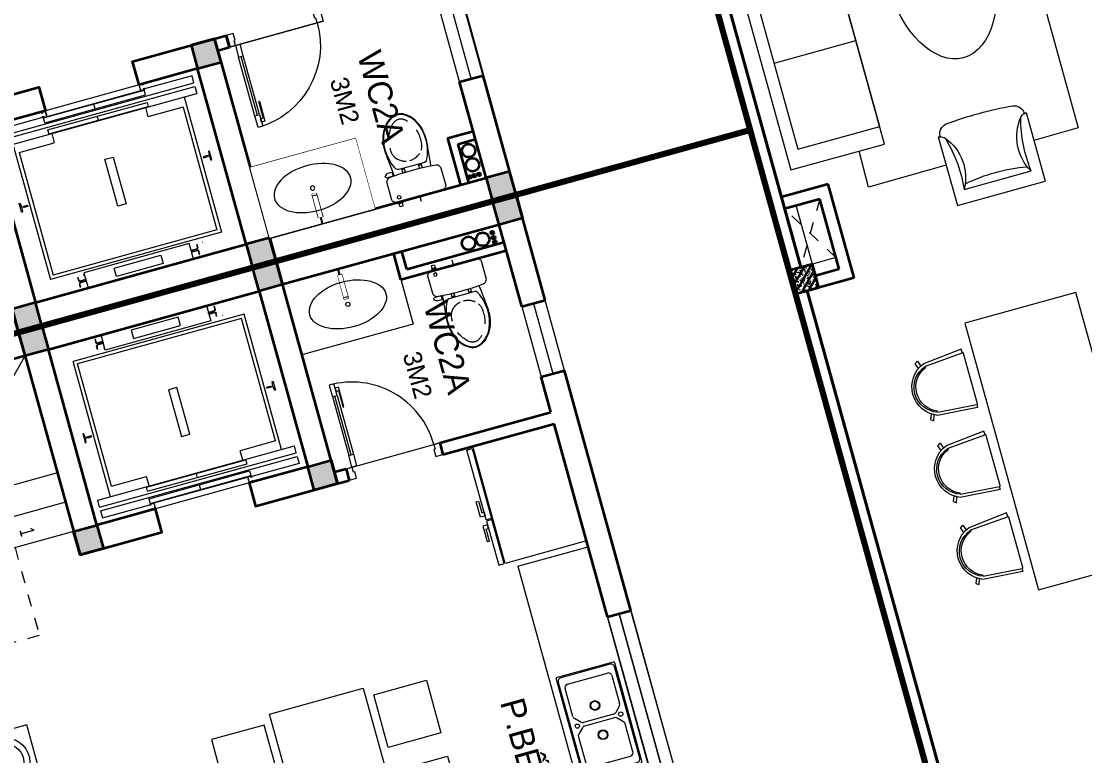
# Model space of a CAD drawing. Header units: metres. Extents: x 568336 to 569219, y 2065964 to 2066430.
# Drawn here: x 568444.03 to 568452.79, y 2066373.89 to 2066379.94 of the extents above; entities that cross this region are included whole.
import ezdxf

# ---------------------------------------------------------------- set-up
doc = ezdxf.new("R2010")
doc.units = ezdxf.units.M
for name, pattern in [('$AUDIT_BAD_LTYPE2', [0]), ('HIDDEN', [0.375, 0.25, -0.125]), ('HIDDEN2', [0.1875, 0.125, -0.0625]), ('xref-thap C (mb tang 32-2)$0$HIDDEN', [0.375, 0.25, -0.125])]:
    doc.linetypes.add(name, pattern=pattern)
doc.layers.get('0').update_dxf_attribs({"linetype": 'CONTINUOUS'})
doc.layers.get('DEFPOINTS').update_dxf_attribs({"linetype": 'CONTINUOUS'})
doc.layers.add('-AREA', color=2, linetype='CONTINUOUS', plot=False)
for name, color, linetype, lineweight in [('-CONCRETE', 1, 'CONTINUOUS', 35), ('-DIM', 9, 'CONTINUOUS', 13), ('-DOOR', 137, 'CONTINUOUS', 9), ('-FURNITURE', 46, 'CONTINUOUS', 9), ('-HATCH', 8, 'CONTINUOUS', 5), ('-HIDE', 3, 'HIDDEN', 13), ('-KH', 143, 'CONTINUOUS', 13), ('-LINE1', 7, 'CONTINUOUS', 18), ('-LINE2', 252, 'CONTINUOUS', 9), ('-STEEL1', 1, 'CONTINUOUS', 35), ('-TEXT', 7, 'CONTINUOUS', 15), ('-WALL', 4, 'CONTINUOUS', 35), ('TEXT25', 2, 'CONTINUOUS', 13)]:
    doc.layers.add(name, color=color, linetype=linetype, lineweight=lineweight)
doc.layers.add('-RANH GIOI LO DAT', color=12, linetype='CONTINUOUS')
doc.styles.add('SVN_AVO_thuong', font='')
doc.styles.add('T1', font='', dxfattribs={"height": 200})
doc.styles.add('vnavanth', font='', dxfattribs={"width": 0.8})
doc.styles.get('SVN_AVO_thuong').set_extended_font_data('SVN-Avo')
doc.styles.get('T1').set_extended_font_data('VNgeometric Light')
doc.styles.get('vnavanth').set_extended_font_data('.VnAvantH')

# ---------------------------------------------------------------- blocks, each defined once
blk = doc.blocks.new('X-5M-DH-2-CORE$0$A$C75E80C28')
at = {"layer": '-LINE2', "linetype": 'Continuous', "ltscale": 2}
for p, q in [((-510.0000099998433, -21.5000000000291), (-510.0000099998579, -50.60000000000582)), ((-506.8000099998899, -21.5000000000291), (-510.0000099998433, -21.5000000000291)), ((-510.0000099998579, -108.5000000000291), (-510.0000099998433, -79.39999999999418)), ((-506.8000099998899, -21.5000000000291), (-506.8000099999044, -50.60000000000582)), ((-506.8000099999044, -108.5000000000291), (-506.8000099998899, -79.39999999999418)), ((-456.2000100000296, -56.79999999998836), (-500.6000099999364, -56.80000000001746)), ((-456.2000100000441, -60), (-500.600009999951, -60.0000000000291)), ((-456.2000100000296, -70), (-500.6000099999364, -70.0000000000291)), ((-456.2000100000296, -73.19999999995343), (-500.6000099999364, -73.19999999998254)), ((-453.2000100000441, -63), (-453.2000100000296, -67)), ((-450.0000099998579, -63), (-450.0000099998433, -67)), ((450.0000100000616, -63), (450.0000100000761, -67)), ((453.200010000015, -63), (453.2000100000296, -67)), ((456.2000100000296, -56.79999999998836), (500.6000100000529, -56.79999999998836)), ((456.200010000015, -60), (500.6000100000383, -60)), ((456.2000100000296, -70), (500.6000100000529, -70)), ((456.2000100000296, -73.19999999995343), (500.6000100000529, -73.19999999995343)), ((506.8000100001227, -21.5), (510.0000100000761, -21.5)), ((506.8000100001227, -21.5), (506.8000100001082, -50.59999999997672)), ((506.8000100001227, -108.5), (506.8000100001227, -79.39999999996508)), ((510.0000100000761, -21.5), (510.0000100000616, -50.59999999997672)), ((510.0000100000761, -108.5), (510.0000100000761, -79.39999999996508)), ((-731.0000002632733, -148.9999999649008), (730.9999997367267, -148.9999999649299)), ((-731.0000002698944, -1304.999999934109), (-731.0000002632733, -148.9999999649008)), ((-556.8000102631631, -112.4999999912397), (-560.0000102631166, -112.4999999912397)), ((456.800009736864, -112.4999999912397), (460.0000097368174, -112.4999999912397)), ((730.9999997301056, -1304.999999934109), (730.9999997367267, -148.9999999649299)), ((-700.0000002632733, -178.9999999649008), (699.9999997367267, -178.9999999649299)), ((-700.0000002699089, -1224.999999934109), (-700.0000002632733, -178.9999999649008)), ((699.9999997300911, -1224.999999934109), (699.9999997367267, -178.9999999649299)), ((-700.0000002699089, -1224.999999934109), (-400.0000002699089, -1224.999999934138)), ((-400.0000002698944, -1304.999999934138), (-400.0000002699089, -1224.999999934138)), ((699.9999997300911, -1224.999999934109), (399.9999997300911, -1224.999999934109)), ((399.9999997301056, -1304.999999934109), (399.9999997300911, -1224.999999934109)), ((839.9999997301056, -1304.999999934109), (-840.0000002698944, -1304.999999934109)), ((-840.0000002698944, -1364.999999934109), (-840.0000002698944, -1304.999999934109)), ((424.9999997301056, -1308.999999934109), (-425.0000002698944, -1308.999999934109)), ((-425.0000002699089, -1342.999999934109), (-425.0000002698944, -1308.999999934109)), ((-2.6989437174052e-07, -1308.999999934109), (-2.699089236557484e-07, -1342.999999934109)), ((424.9999997300911, -1342.999999934109), (424.9999997301056, -1308.999999934109)), ((839.9999997301056, -1364.999999934109), (839.9999997301056, -1304.999999934109)), ((839.9999997301056, -1364.999999934109), (-840.0000002698944, -1364.999999934109)), ((839.9999997301056, -1394.999999934109), (-840.0000002698944, -1394.999999934109)), ((-840.0000002698944, -1394.999999934109), (-840.0000002698944, -1454.999999934109)), ((424.9999997300911, -1342.999999934109), (-425.0000002699089, -1342.999999934109)), ((839.9999997301056, -1394.999999934109), (839.9999997301056, -1454.999999934109)), ((-840.0000002698944, -1454.999999934109), (-435.0000002698944, -1454.999999934109)), ((-435.0000002698944, -1449.999999934109), (-435.0000002699089, -1459.999999934109)), ((-435.0000002698944, -1449.999999934109), (-400.0000002698944, -1449.999999934138)), ((-435.0000002699089, -1459.999999934109), (-425.0000002699089, -1459.999999934109)), ((-433.4000002698012, -1451.599999934086), (-433.4000002698012, -1458.399999934074)), ((-433.4000002698012, -1451.599999934086), (-401.6000002697547, -1451.599999934086)), ((-433.4000002698012, -1458.399999934074), (-425.0000002698944, -1458.399999934074)), ((429.9999997300911, -1405.999999934138), (-430.0000002699089, -1405.999999934109)), ((-430.0000002699089, -1405.999999934109), (-430.0000002698944, -1445.999999934109)), ((429.9999997301056, -1445.999999934138), (-430.0000002698944, -1445.999999934109)), ((-425.0000002698944, -1458.399999934074), (-425.0000002699089, -1459.999999934109)), ((-401.6000002697547, -1451.599999934086), (-401.6000002697256, -1498.399999934074)), ((399.9999997301056, -1449.999999934109), (-400.0000002698944, -1449.999999934138)), ((-400.0000002698944, -1449.999999934138), (-400.0000002698653, -1499.999999934138)), ((-2.699089236557484e-07, -1405.999999934109), (-2.6989437174052e-07, -1445.999999934109)), ((399.9999997301056, -1449.999999934109), (399.9999997301347, -1499.999999934109)), ((434.9999997301056, -1449.999999934109), (399.9999997301056, -1449.999999934109)), ((401.5999997301988, -1451.599999934086), (401.5999997302279, -1498.399999934074)), ((433.3999997302453, -1451.599999934086), (401.5999997301988, -1451.599999934086)), ((433.3999997302453, -1458.399999934074), (424.9999997301056, -1458.399999934074)), ((424.9999997301056, -1458.399999934074), (424.9999997301056, -1459.999999934109)), ((434.9999997301056, -1459.999999934109), (424.9999997301056, -1459.999999934109)), ((429.9999997300911, -1405.999999934138), (429.9999997301056, -1445.999999934138)), ((433.3999997302453, -1451.599999934086), (433.3999997302453, -1458.399999934074)), ((434.9999997301056, -1449.999999934109), (434.9999997301056, -1459.999999934109)), ((839.9999997301056, -1454.999999934109), (434.9999997301056, -1454.999999934109)), ((-435.0000002698653, -1489.999999934109), (-435.0000002698653, -1499.999999934109)), ((-435.0000002698653, -1489.999999934109), (-425.0000002698653, -1489.999999934109)), ((-435.0000002698653, -1499.999999934109), (-400.0000002698653, -1499.999999934138)), ((-433.4000002697721, -1491.599999934086), (-433.4000002697721, -1498.399999934074)), ((-433.4000002697721, -1491.599999934086), (-425.0000002698653, -1491.599999934086)), ((-433.4000002697721, -1498.399999934074), (-401.6000002697256, -1498.399999934074)), ((-425.0000002698653, -1489.999999934109), (-425.0000002698653, -1491.599999934086)), ((434.9999997301347, -1499.999999934109), (399.9999997301347, -1499.999999934109)), ((433.3999997302744, -1498.399999934074), (401.5999997302279, -1498.399999934074)), ((424.9999997301347, -1489.999999934109), (424.9999997301347, -1491.599999934086)), ((434.9999997301347, -1489.999999934109), (424.9999997301347, -1489.999999934109)), ((433.3999997302744, -1491.599999934086), (424.9999997301347, -1491.599999934086)), ((433.3999997302744, -1491.599999934086), (433.3999997302744, -1498.399999934074)), ((434.9999997301347, -1489.999999934109), (434.9999997301347, -1499.999999934109))]:
    blk.add_line(p, q, dxfattribs=at)
for points in [[(-450.0000000000146, 0), (-450, -130), (450, -130), (449.9999999999854, 0)], [(-200, -29), (200.0000000001164, -29), (200.0000000001164, -101), (-200, -101)], [(-36.0000002632587, -583.9999999649008), (35.9999997367413, -583.9999999649008), (35.99999973675585, -983.9999999649008), (-36.00000026324415, -983.9999999649008)]]:
    blk.add_lwpolyline(points, close=True, dxfattribs=at)
for points in [[(-780.0000002632587, -788.9999999649008), (-751.0000002632587, -788.9999999649299, 0.414213562373095), (-750.0000002632733, -787.9999999649008), (-750.0000002632587, -783.9999999649008), (-750.0000002632587, -779.9999999649008, 0.414213562373095), (-751.0000002632733, -778.9999999649299), (-780.0000002632733, -778.9999999649881, -0.2569775838576673), (-784.1207396915852, -781.9399999648449), (-797.9000002631656, -781.939999964874, -0.414213562373095), (-800.9000002631656, -778.939999964874), (-804.0000002632587, -749.4999999649008, 0.414213562373095), (-807.0000002632587, -746.4999999649008), (-812.0000002632587, -746.4999999649008), (-812.0000002632587, -783.9999999649008), (-812.0000002632587, -821.4999999649008), (-807.0000002632587, -821.4999999649008, 0.414213562373095), (-804.0000002632587, -818.4999999649008), (-800.9000002631656, -789.0599999648693, -0.414213562373095), (-797.9000002631656, -786.0599999648693), (-784.1207396915852, -786.0599999648402, -0.2569775838576673), (-780.0000002632587, -788.9999999647553)], [(779.9999997367413, -788.9999999649299), (750.9999997367413, -788.9999999649008, -0.414213562373095), (749.9999997367267, -787.9999999649299), (749.9999997367413, -783.9999999649299), (749.9999997367413, -779.9999999649299, -0.414213562373095), (750.9999997367267, -778.9999999649008), (779.9999997368432, -778.9999999650172, 0.2569775838576673), (784.1207391653006, -781.939999964874), (797.899999736881, -781.9399999648449, 0.414213562373095), (800.899999736881, -778.9399999648449), (803.9999997367413, -749.4999999649008, -0.414213562373095), (806.9999997367413, -746.4999999649008), (811.9999997367413, -746.4999999649008), (811.9999997367413, -783.9999999649008), (811.9999997367413, -821.4999999649008), (806.9999997367413, -821.4999999649008, -0.414213562373095), (803.9999997367413, -818.4999999649008), (800.899999736881, -789.0599999648402, 0.414213562373095), (797.899999736881, -786.0599999648402), (784.1207391653006, -786.0599999648693, 0.2569775838576672), (779.9999997368577, -788.9999999647844)]]:
    blk.add_lwpolyline(points, format="xyb", dxfattribs=at)
for centre, radius, start, end in [((-500.600009999951, -50.60000000000582), 9.400000000001475, 180, 270), ((-500.6000099999364, -79.39999999999418), 9.399999999997844, 90, 180), ((-500.600009999951, -50.60000000000582), 6.200000000004374, 180, 270), ((-500.6000099999364, -79.39999999999418), 6.19999999999734, 90, 180), ((-456.2000100000441, -63), 6.19999999999713, 0, 90), ((-456.2000100000441, -63), 3.000000000000045, 0, 90), ((-456.2000100000296, -67), 6.20000000000076, 270, 0), ((-456.2000100000296, -67), 2.999999999999834, 270, 0), ((456.200010000015, -63), 6.19999999999713, 90, 180), ((456.2000100000296, -67), 6.20000000000076, 180, 270), ((456.200010000015, -63), 3.000000000000045, 90, 180), ((456.2000100000296, -67), 2.999999999999834, 180, 270), ((500.6000100000383, -50.59999999997672), 6.200000000004374, 270, 0), ((500.6000100000383, -50.59999999997672), 9.400000000001475, 270, 0), ((500.6000100000529, -79.39999999996508), 9.399999999997844, 0, 90), ((500.6000100000529, -79.39999999996508), 6.19999999999734, 0, 90)]:
    blk.add_arc(centre, radius, start, end, dxfattribs=at)
blk = doc.blocks.new('A$C5C575821')
at = {"layer": '-CONCRETE'}
h = blk.add_hatch(color=256, dxfattribs=at)
h.dxf.hatch_style = 1
h.paths.add_polyline_path([(-0.00237559899687767, 200.0000000000146), (-0.00237559899687767, 1.455191522836685e-11), (199.9976244010031, 1.455191522836685e-11), (199.9976244010031, 200.0000000000146)])
blk.add_lwpolyline([(-0.00237559899687767, 1.455191522836685e-11), (199.9976244010031, 1.455191522836685e-11), (199.9976244010031, 200.0000000000146), (-0.00237559899687767, 200.0000000000146)], close=True, dxfattribs=at)
blk = doc.blocks.new('A$C3F71457E')
at = {"layer": '-CONCRETE'}
blk.add_lwpolyline([(-8.760252967476845e-09, -100.0000002632005), (0, 400), (-1500, 400.0000000000582), (-1500.00000001755, -1399.999999999942), (-1.754960976541042e-08, -1400), (-7.895869202911854e-08, -900.0000002632005), (199.9999999912397, -900.0000002982852), (199.9999999824504, -1600), (-1700.00000001755, -1600), (-1700, 600), (200, 600), (199.9999999912397, -100.0000002982852), (6.140908226370811e-08, -100.0000002632005)], dxfattribs=at)
at = {"layer": '-LINE1'}
blk.add_line((-7.895869202911854e-08, -900.0000002632005), (-8.760252967476845e-09, -100.0000002632005), dxfattribs=at)
at = {"layer": '-WALL'}
for p in [(-1699.997624401003, 399.9999999999854), (0.00237559899687767, 399.9999999999854), (-1699.997624401081, -1599.999999999959), (0.002375601565972829, -1600.000000021305)]:
    blk.add_blockref('A$C5C575821', p, dxfattribs=at)
at = {"color": 2, "rotation": 90}
blk.add_blockref('X-5M-DH-2-CORE$0$A$C75E80C28', (-1500.00000000876, -499.9999999999418), dxfattribs=at)
blk = doc.blocks.new('A$C14986441')
at = {"ltscale": 3}
for p, q in [((-250.0000004096655, 420.0579938191804), (-250.0000000046566, -419.9420061808196)), ((239.9999995855615, 430.0579940553871), (-240.0000004144385, 430.0579938240116)), ((169.9999996216502, 355.0579940216267), (-170.0000003783498, 355.0579938577721)), ((249.9999999953434, -419.9420059388503), (249.9999995903345, 420.0579940611497)), ((-200.0000003639143, 325.0579938432784), (-200.0000002492452, 87.48440071480582)), ((199.9999997507548, 87.48440090671647), (199.9999996360857, 325.0579940361204)), ((-191.2132036748226, 66.27119728422258), (-148.7867967832135, 23.84479043312604)), ((-127.5735933431424, 15.05799387820298), (127.5735929142684, 15.05799400119577)), ((148.7867963454919, 23.84479057660792), (191.213203196472, 66.27119746763492)), ((-200.0000000505825, -324.9420061567216), (-200.0000001650769, -87.36841302824905)), ((-191.2132036109688, -66.15520958823618), (-148.7867967602797, -23.72880269627785)), ((-127.5735933287069, -14.94200612179702), (127.5735929288203, -14.94200599880423)), ((148.7867963684257, -23.72880255279597), (191.2132032602094, -66.15520940389251)), ((199.9999998349231, -87.36841283540707), (199.9999999494175, -324.9420059638796)), ((-240, -429.9420061759884), (240, -429.9420059446129)), ((169.9999999639113, -354.9420059783733), (-170.0000000360887, -354.9420061422279))]:
    blk.add_line(p, q, dxfattribs=at)
blk.add_lwpolyline([(239.9999999807333, -389.9420059446129), (239.99999960477, 390.0579940553871, 0.414213562373095), (209.9999995903345, 420.0579940408934), (-210.0000004096655, 420.0579938384471, 0.414213562373095), (-240.00000039523, 390.0579938240116), (-240.0000000192667, -389.9420061759884, 0.414213562373095), (-210.0000000046566, -419.9420061615529), (209.9999999953434, -419.9420059591066, 0.414213562373095)], format="xyb", close=True, dxfattribs=at)
for centre, radius in [((-2.675224095582962e-07, 125.0579939396703), 40), ((-2.675224095582962e-07, 125.0579939396703), 35), ((-185.5000002072193, 0.05799385026330128), 17.5), ((185.4999997927807, 0.05799402913544327), 17.5), ((-1.469743438065052e-07, -124.9420060603297), 40), ((-1.469743438065052e-07, -124.9420060603297), 35)]:
    blk.add_circle(centre, radius, dxfattribs=at)
for centre, radius, start, end in [((-240.0000004096655, 420.0579938240116), 10, 90.00000002668041, 180.0000000266804), ((-170.0000003639143, 325.0579938577721), 30, 90.00000002668041, 180.0000000266804), ((169.9999996360857, 325.0579940216267), 30, 2.668042644536231e-08, 90.00000002668041), ((239.9999995903345, 420.0579940553871), 10, 2.668042644536231e-08, 90.00000002668041), ((-170.0000002492452, 87.48440073023085), 30, 180.0000000266804, 225.0000000235824), ((-127.5735933576361, 45.05799387820298), 30, 225.0000000235824, 270.0000000266804), ((127.5735928997747, 45.05799400119577), 30, 270.0000000266804, 315.0000000235823), ((169.9999997507548, 87.48440089315409), 30, 315.0000000235823, 2.668042644536231e-08), ((-170.0000001650769, -87.36841301375534), 30, 135.0000000235824, 180.0000000266804), ((-127.5735933142714, -44.94200612179702), 30, 90.00000002668041, 135.0000000235824), ((127.5735929432558, -44.94200599880423), 30, 45.00000002358239, 90.00000002668041), ((169.9999998349231, -87.36841284896946), 30, 2.668042644536231e-08, 45.00000002358239), ((-170.0000000505825, -324.9420061422279), 30, 180.0000000266804, 270.0000000266804), ((169.9999999494175, -324.9420059783733), 30, 270.0000000266804, 2.668042644536231e-08), ((-240.0000000046566, -419.9420061759884), 10, 180.0000000266804, 270.0000000266804), ((239.9999999953434, -419.9420059446129), 10, 270.0000000266804, 2.668042644536231e-08)]:
    blk.add_arc(centre, radius, start, end, dxfattribs=at)
blk = doc.blocks.new('A$C55AD6C8F')
at = {"ltscale": 3}
for p, q in [((-750, 623.9554341743351), (-750, 1000.000000000058)), ((-750, 1000.000000000058), (-704.3477934409166, 1000.000000000058)), ((-704.3477934409166, 1000.000000000058), (-704.3477934409166, 623.9554341743351)), ((0, 1000), (-695.2173631351907, 1000.000000000058)), ((-695.2173631351907, 1000.000000000058), (-695.2173631351907, 5.820766091346741e-11)), ((0, 0), (0, 1000)), ((-704.3477934409166, 623.9554341743351), (-749.9999999999418, 623.9554341743351)), ((-750, 613.395983129798), (-750, 17.63542316207895)), ((-704.3477934409166, 613.395983129798), (-749.9999999999418, 613.3959831297398)), ((-704.3477934409166, 17.63542316207895), (-704.3477934409166, 613.395983129798)), ((-750, 17.63542316207895), (-704.3477934409166, 17.63542316207895)), ((-695.2173631351907, 5.820766091346741e-11), (0, 0))]:
    blk.add_line(p, q, dxfattribs=at)
at = {"ltscale": 3, "elevation": -2.790667130434782e-09}
for points in [[(-750.0000000003492, 688.433921672462), (-750.0000000003492, 656.9339216743247), (-790.097850547405, 656.9339216743247), (-790.097850547405, 788.4142628387199), (-770.7718286834424, 788.4142628387199), (-770.7718286834424, 688.433921672462)], [(-750.0000000003492, 548.917495631671), (-750.0000000003492, 580.4174956298084), (-790.097850547405, 580.4174956298084), (-790.097850547405, 448.9371544654132), (-770.7718286834424, 448.9371544654132), (-770.7718286834424, 548.917495631671)]]:
    blk.add_lwpolyline(points, close=True, dxfattribs=at)
blk = doc.blocks.new('*U18')
at = {"linetype": '$AUDIT_BAD_LTYPE2'}
for p, q in [((70, 100), (69.99999999999999, 599.9999999999982)), ((89.99999999999999, 599.9999999999982), (90, 100))]:
    blk.add_line(p, q, dxfattribs=at)
for points in [[(49.99999999999999, 599.9999999999982), (89.99999999999999, 599.9999999999982), (89.99999999999999, 699.9999999999982), (49.99999999999999, 699.9999999999982), (49.99999999999999, 599.9999999999982)], [(49.99999999999999, 602.9059272893337), (50, 100)], [(50, 100), (90, 100), (90, 0), (50, 0), (50, 100)]]:
    blk.add_lwpolyline(points)
for points in [[(118.2698876160139, 494.5156181119073), (118.2698876160139, 664.1349438079906), (89.99999999999999, 664.1349438079906), (89.99999999999999, 635.8650561920058), (112.6159100928053, 635.8650561920058), (112.6159100928053, 494.5156181119073)], [(0, 0), (50, 0), (50, -40), (60, -40), (60, -100.0001724930698), (0, -100.0001724930698)], [(799.9999999999982, 7.105427357601134e-15), (749.9999999999982, 7.105427357601134e-15), (749.9999999999982, -40), (739.9999999999982, -40), (739.9999999999982, -100.0001724930698), (799.9999999999982, -100.0001724930698)]]:
    blk.add_lwpolyline(points, close=True)
at = {"linetype": '$AUDIT_BAD_LTYPE2', "ltscale": 0.3}
blk.add_arc((50, 0), 699.9999999999982, 0, 90, dxfattribs=at)
blk = doc.blocks.new('ghe11asdsdsdsd')
at = {"layer": '-FURNITURE', "ltscale": 5}
for p, q in [((-454.1512245237245, 641.9073886275291), (-454.093361600535, -60.42008052262099)), ((446.9845405295782, 642.5119281820953), (445.2090906954836, -59.49456913078757)), ((339.4434767446655, 74.7769195077999), (-347.9447826922697, 73.86721415390639)), ((445.2090906954836, -59.49456913078757), (-454.093361600535, -60.42008052262099))]:
    blk.add_line(p, q, dxfattribs=at)
for centre, radius, start, end in [((-329.6609394550032, 640.4347183164282), 102.5030657496747, 97.790878171796, 180.4720192216976), ((13.76703277978231, -3057.035900902003), 3815.794779152998, 85.15051378916075, 95.37323135559144), ((322.4963123202615, 643.5363927781655), 102.5030657496747, 359.5521671507362, 82.23330821456577), ((-556.8192392717756, 172.0380743239075), 480.9551723817158, 73.62802494144414, 77.67439557183955), ((-435.3449582978792, 585.5188594441861), 49.99999999999999, 17.29045382422632, 73.62802494144414), ((428.017340289487, 586.1773279104382), 49.99999999999999, 106.2083736517696, 162.5459446768903), ((548.310481298744, 172.35137315467), 480.9551723817158, 102.1620030057203, 106.2083736517696), ((-752.7215750947944, 311.3200961878028), 469.2846926992153, 329.6029749418909, 39.82713105222346), ((-1717.077797784907, 235.4868877488407), 1378.639231958857, 353.2676599931669, 15.34770349738529), ((744.7327549548354, 311.2790322922665), 469.2468948897888, 140.0381535895592, 210.2652298418676), ((1708.833027020766, 233.2264510887835), 1378.526022415482, 164.5192846221356, 186.6002375866197), ((-1.445652381749824, -1576.057105405802), 1730.279692069412, 79.6029490361376, 100.5814174655623)]:
    blk.add_arc(centre, radius, start, end, dxfattribs=at)
blk = doc.blocks.new('GHE600')
at = {"layer": '-FURNITURE'}
for p, q in [((269949.5421851056, 8709.741290517763), (270649.5421851056, 8709.74129051782)), ((269949.5421851289, 8043.074623851076), (270649.5421851289, 8043.074623851135))]:
    blk.add_line(p, q, dxfattribs=at)
for points in [[(270145.5337149384, 9594.84705863762), (270145.5337150262, 10094.84705863762), (270645.5337150262, 10094.84705854984), (270645.5337149384, 9594.847058549843)], [(269849.5421851288, 9526.40795718442), (270649.5421851288, 9526.407957184478), (270649.5421851639, 7226.407957184478), (269849.5421851639, 7226.40795718442)], [(269949.5421851288, 9376.40795718442), (270649.5421851288, 9376.407957184478), (270649.5421851639, 7376.407957184478), (269949.5421851639, 7376.40795718442)], [(270145.5337145109, 7157.96885590817), (270145.5337144231, 6657.96885590817), (270645.5337144231, 6657.968855820392), (270645.5337145109, 7157.968855820392)]]:
    blk.add_lwpolyline(points, close=True, dxfattribs=at)
at = {"layer": '-FURNITURE', "elevation": -1.348764000838661e-08}
for points in [[(271286.9253059005, 9830.321753277356), (270645.53371498, 9832.18215255058)], [(272037.8126997925, 6909.345592938189), (272633.6221192031, 6907.537773812626), (272633.6585346201, 9823.095600669185), (272037.874818299, 9826.334833337169)], [(270262.0588059474, 9594.847058617102), (270262.0583521723, 9526.40795718442)], [(270262.0260181179, 7226.40795718439), (270262.0255643428, 7157.968855887651)], [(270645.5337144685, 6916.624135324557), (271286.6504318018, 6913.272511655086)]]:
    blk.add_lwpolyline(points, dxfattribs=at)
at = {"layer": '-FURNITURE'}
for centre, radius in [((270395.5337149822, 9844.847058593674), 200), ((270395.5337149822, 9844.847058593674), 150), ((270395.5337144671, 6907.968855864223), 200), ((270395.5337144671, 6907.968855864223), 150)]:
    blk.add_circle(centre, radius, dxfattribs=at)
at = {"layer": '-FURNITURE', "extrusion": (0, 0, -1)}
blk.add_ellipse((271661.9002663364, 8365.294462872116), major_axis=(3.669220623812561e-13, 749.5763598198391), ratio=0.5899940615450746, dxfattribs=at)
at = {"layer": '-FURNITURE', "zscale": 0.83397927038413}
for p, xscale, yscale, rotation in [((271659.4476334748, 10145.29901697894, -5.948631914765009e-09), 0.83397927038413, 0.83397927038413, 179.9447021404027), ((271659.4476334748, 6607.516897389956, -5.948631914765009e-09), -0.8339792703841301, 0.8339792703841301, 0.05529785959737722)]:
    blk.add_blockref('ghe11asdsdsdsd', p, dxfattribs=dict(at, xscale=xscale, yscale=yscale, rotation=rotation))
blk = doc.blocks.new('A$C18091ED7')
for p, q in [((9.957147995010018e-09, -42.13376978135784), (0, -3.786117304116488e-07)), ((146.1412317672475, -26.59467297248193), (179.181621938591, -26.59467296488583)), ((146.1412317672475, -26.59467297248193), (146.1412317680188, -30.17859706786112)), ((146.1412317680188, -30.17859706786112), (165.7503655985456, -30.17859706340823)), ((153.0594147269658, -36.79204952501459), (146.1412317680188, -30.17859706786112)), ((152.3191092506386, -2.717133611440659e-07), (152.3191092568413, -26.59467297093943)), ((152.3191092506386, -2.717133611440659e-07), (179.1816219322718, -2.654269337654114e-07)), ((153.0594147269658, -36.79204952501459), (165.7503656001572, -36.79204952192958)), ((153.0594147275151, -39.73033438943094), (153.0594147269658, -36.79204952501459)), ((153.0594147275151, -39.73033438943094), (178.4413164740145, -39.73033438349376)), ((153.0594147275151, -39.73033438943094), (178.4413164740145, -39.73033438349376)), ((153.0594147275151, -39.73033438943094), (153.0594147281554, -42.13376974494895)), ((185.3594994290725, -30.17859705851879), (165.7503655985456, -30.17859706340823)), ((178.4413164733487, -36.79204951884458), (165.7503656001572, -36.79204952192958)), ((185.3594994290725, -30.17859705851879), (178.4413164733487, -36.79204951884458)), ((178.4413164733487, -36.79204951884458), (178.4413164740145, -39.73033438349376)), ((178.4413164740145, -39.73033438349376), (178.4413164746547, -42.1337697392446)), ((179.1816219322718, -2.654269337654114e-07), (179.181621938591, -26.59467296488583)), ((179.181621938591, -26.59467296488583), (185.3594994283012, -26.59467296337243)), ((185.3594994283012, -26.59467296337243), (185.3594994290725, -30.17859705851879)), ((165.3959958605519, -261.9873972070927), (165.3959958671003, -289.7349902229907)), ((167.8691141396885, -259.5142789271486), (228.0810223811895, -259.5142789128586)), ((230.5541406641933, -274.3229751045001), (230.5541406613593, -261.9873971916386)), ((-83.25994817525861, -267.3592828898691), (-83.259948167517, -299.9634285944048)), ((-83.25994817257379, -278.4883151478134), (-83.25994817046012, -287.6388527823146)), ((-60.91100930959874, -290.0299398849311), (-83.25994816994717, -290.0299398901407)), ((-62.88950393904452, -265.3807882612164), (-81.28145355204106, -265.3807882657275)), ((-60.91100931491019, -267.3592828844266), (-60.91100930728498, -299.9634285889624)), ((60.9110093945892, -267.3592828557594), (60.9110094022144, -299.9634285600623)), ((60.91100939990065, -290.029939856031), (83.25994826024908, -290.0299398510542)), ((62.88950401780676, -265.3807882316178), (81.2814536308033, -265.3807882273395)), ((83.25994825493763, -267.3592828505498), (83.25994826256283, -299.9634285550856)), ((83.25994825750604, -278.488315108727), (83.2599482596197, -287.6388527429954)), ((167.8691141472664, -292.2081085020036), (206.7175896017579, -292.2081084926904))]:
    blk.add_line(p, q)
for points in [[(230.0000000517721, -218.5046414944518, -0.1374073801801567), (225.4781190853137, -234.6482587013161), (221.7949787454636, -240.7070387715066, -0.2360805181595358), (198.2560902649639, -255.4947853636986, -0.0519608230665726), (-198.2560901437319, -255.4947854572965, -0.236080518165078), (-221.7949786317113, -240.7070388760185), (-225.4781189743626, -234.6482588077488, -0.1374073801809237), (-229.9999999484608, -218.5046416030382), (-229.9999999831671, -71.98694829508895, -0.1989123673786679), (-226.3782021181105, -63.2431547633314), (-208.8906150607545, -45.75556769772083, -0.1989123673792025), (-200.1468215308087, -42.13376982865157), (9.971699910238385e-09, -42.13376978135784), (200.1468215506357, -42.13376973403501, -0.1989123673792025), (208.8906150822841, -45.75556759897154), (226.3782021480001, -63.24315465634572, -0.1989123673791691), (230.0000000170658, -71.98694818626973)], [(144.14367173758, -618.9627606730501, -0.2124047892419209), (26.30999211127346, -734.491494372196, -0.0276853236339062), (-0.5628229983012716, -738.609219571983, -0.0222792448073508), (-26.30999181118386, -734.4914943844487, -0.2124047892421136), (-144.1436714920528, -618.9627607410075, -0.1427957259999892), (-167.2376623962118, -428.0139674870588, -0.0930051380368448), (-127.9331820271946, -309.1271633332653, -0.2564387014614383), (-111.240849547703, -299.9634286007786), (4.746470949612558e-08, -299.9634285748762), (111.2408496426324, -299.9634285482753, -0.2564387014619951), (127.933182126606, -309.1271632729331, -0.0930051380368741), (167.2376625517572, -428.0139674081001, -0.1427957260000456)]]:
    blk.add_lwpolyline(points, format="xyb", close=True)
at = {"linetype": 'xref-thap C (mb tang 32-2)$0$HIDDEN', "ltscale": 100}
blk.add_lwpolyline([(61.00044987679576, -669.0176259216969, -0.1990312026443698), (1.417429302819073e-07, -698.769823720475, -0.1990312026443799), (-61.00044960746891, -669.0176259504806, -0.2189240232571595), (-131.9321382956405, -478.313622940972, -0.1537914605682739), (-112.4681372026971, -403.989815428853, -0.2367011859554165), (5.876427167095244e-08, -347.5870280214876, -0.2367011859554843), (112.4681373467611, -403.9898153757968, -0.1537914605681893), (131.9321384748619, -478.313622878748, -0.2189240232571754)], format="xyb", close=True, dxfattribs=at)
blk.add_circle((165.7503656100234, -78.39166221523192), 13.90362011701458)
for centre, radius, start, end in [((167.8691141402633, -261.9873972065106), 2.473118279571131, 90.00000001354867, 180.0000000133402), ((-81.28145355158267, -267.3592828894034), 1.978494623656905, 90.00000001354867, 180.0000000133402), ((-62.88950393858613, -267.3592828848923), 1.978494623656905, 1.334021322268115e-08, 90.00000001354867), ((62.88950401826514, -267.3592828552937), 1.978494623656905, 90.00000001354867, 180.0000000133402), ((81.28145363126168, -267.3592828510155), 1.978494623656905, 1.334021322268115e-08, 90.00000001354867), ((167.8691141466952, -289.7349902224087), 2.473118279571131, 180.0000000133402, 270.0000000135486), ((206.717589598069, -276.6690117186226), 15.53909677420133, 270.0000000135486, 306.4658507565522), ((168.3527972659103, -224.7572911087773), 80.08895368617857, 306.4658507565522, 320.3122930343796), ((228.0810223845983, -274.3229751050822), 2.473118279571131, 320.3122930343796, 1.334021322268115e-08)]:
    blk.add_arc(centre, radius, start, end)
for points, knots in [([(-155.6468228230951, -259.4535552573798), (-156.6353001506941, -267.2522313103836), (-164.2940232875517, -328.394745314552), (-169.1545302536251, -385.0939582949213), (-183.68571763406, -527.7705276800843), (-135.602968026873, -679.1126648240606), (-50.29344375100118, -735.2493608418445), (-19.70048385594782, -741.0901266933652), (1.531116140540689e-07, -743.6724421556864)], [130.6139379315478, 130.6139379315478, 130.6139379315478, 130.6139379315478, 152.8521090939923, 311.1293507817257, 417.703951170228, 561.3833927516608, 697.6926317810714, 710.812262267882, 710.812262267882, 710.812262267882, 710.812262267882]), ([(155.6468228994709, -259.4535551877343), (156.6353002305841, -267.2522312389628), (164.2940233960289, -328.3947452375724), (169.1545303888706, -385.0939582149149), (183.6857178367027, -527.7705275934422), (135.6029683008201, -679.1126647599449), (50.29344405157826, -735.2493608178338), (19.70048415924612, -741.0901266841101), (1.530679583083838e-07, -743.6724421554536)], [130.613937934949, 130.613937934949, 130.613937934949, 130.613937934949, 152.8521090939923, 311.1293507817257, 417.703951170228, 561.3833927516608, 697.6926317810714, 710.812262267882, 710.812262267882, 710.812262267882, 710.812262267882])]:
    blk.add_open_spline(points, degree=3, knots=knots)
blk = doc.blocks.new('Sink_Cicle')
blk.add_lwpolyline([(17.49999987077899, -50.00226151314564), (-17.49999987077899, -49.99773848685436), (-17.51615354442038, -252.2967581441626), (17.48384613892995, -252.3012811850058)], close=True)
blk.add_circle((0, -300), 17.5)
at = {"layer": 'DEFPOINTS'}
blk.add_line((0, -100), (0, 0), dxfattribs=at)
blk.add_wipeout([(17.499999870775355, -50.00226151314928), (-17.49999987078263, -49.99773848685436), (-17.516153544427652, -252.29675814416623), (17.48384613892631, -252.3012811850058)])
at = {"layer": '-FURNITURE', "linetype": 'Continuous'}
blk.add_ellipse((0, -300), major_axis=(-325, 0), ratio=0.5846153846153846, dxfattribs=at)
blk.add_line((-17.51421511289664, -237.2967582757119), (17.48578462866135, -237.3012813020032))
blk = doc.blocks.new('A$C2896516a')
for points in [[(75, 1385.934425984509), (525, 1385.934425905347), (525.0000000782311, 1835.934425905347), (75.0000000782311, 1835.934425984509), (75, 1385.934425984509)], [(725, 1385.934425870422), (1175, 1385.934425792191), (1175.000000078231, 1835.934425792191), (725.0000000782311, 1835.934425870422), (725, 1385.934425870422)], [(1375, 1385.934425753978), (1825, 1385.934425675747), (1825.000000078231, 1835.934425675747), (1375.000000078231, 1835.934425753978), (1375, 1385.934425753978)], [(75, 450), (525, 450.0000000791624), (525.0000000782311, 7.916241884231567e-08), (75.0000000782311, 0), (75, 450)], [(725, 450.000000114087), (1175, 450.0000001923181), (1175.000000078231, 1.923181116580963e-07), (725.0000000782311, 1.140870153903961e-07), (725, 450.000000114087)], [(1375, 450.0000002305314), (1825, 450.0000003087625), (1825.000000078231, 3.087625373154879e-07), (1375.000000078231, 2.305314410477877e-07), (1375, 450.0000002305314)]]:
    blk.add_lwpolyline(points)
blk.add_lwpolyline([(0, 517.9672129922546), (1900, 517.9672129922546), (1900, 1317.967212992255), (0, 1317.967212992255)], close=True)
blk = doc.blocks.new('M43-T2')
at = {"layer": '-CONCRETE'}
for centre, radius in [((195011.7232116714, -1750619.193738617, 5.66516857499076e-09), 55), ((194980.8964536974, -1750528.69693052, 5.66516857499076e-09), 13), ((195022.6458717135, -1750528.69693052, 5.66516857499076e-09), 13), ((195060.9158586631, -1750528.69693052, 5.66516857499076e-09), 13), ((195011.7232116714, -1750740.036188823, 5.66516857499076e-09), 55)]:
    blk.add_circle(centre, radius, dxfattribs=at)
at = {"layer": '-DOOR'}
for p, q in [((199882.0439768448, -1750256.563975026), (198282.0439768448, -1750256.563975026)), ((199882.0439768448, -1750356.563975026), (198282.0439768448, -1750356.563975026)), ((198282.0439768301, -1750356.575078101), (199882.0439768451, -1750356.612979982)), ((199882.0439768448, -1750456.563975026), (198282.0439768448, -1750456.563975026))]:
    blk.add_line(p, q, dxfattribs=at)
for points in [[(196231.9876641129, -1750256.649526411), (195631.975724205, -1750256.649526411), (195631.975724205, -1750456.649526411), (196231.9876641129, -1750456.649526411)], [(198282.04397683, -1750456.751231177), (199882.0439768377, -1750456.718931323), (199882.0439768377, -1750256.67653781), (198282.04397683, -1750256.708837664)]]:
    blk.add_lwpolyline(points, close=True, dxfattribs=at)
blk.add_lwpolyline([(195631.975724205, -1750356.649526411), (196231.980298272, -1750356.693702278)], dxfattribs=at)
at = {"layer": '-FURNITURE'}
for q in [(197682.1153249294, -1750456.67710809), (201531.975724205, -1751056.710784862)]:
    blk.add_line((197682.1097913984, -1751056.710784862), q, dxfattribs=at)
blk.add_lwpolyline([(195531.9757242051, -1752306.668257906), (194931.975724205, -1752306.668257906), (194931.975724205, -1751356.649526411), (195531.9757242051, -1751356.649526411)], close=True, dxfattribs=at)
at = {"layer": '-KH', "linetype": 'HIDDEN2', "ltscale": 5}
blk.add_lwpolyline([(197181.9757242051, -1758506.668257906), (195431.975724205, -1758506.668257906), (195431.975724205, -1755006.668257906), (197181.9757242051, -1755006.668257906)], close=True, dxfattribs=at)
at = {"layer": '-LINE1'}
for p, q in [((195931.975724205, -1755506.668257906), (194931.975724205, -1754506.668257906)), ((195931.975724205, -1754506.668257906), (195931.975724205, -1757460.052553614)), ((196181.975724205, -1754506.668257906), (196181.9757242051, -1755506.668257906)), ((196431.975724205, -1754506.668257906), (196431.975724205, -1755506.668257906))]:
    blk.add_line(p, q, dxfattribs=at)
at = {"layer": '-LINE2'}
blk.add_line((196532.109854535, -1752206.669814201), (196531.7618116388, -1751406.669827866), dxfattribs=at)
at = {"layer": '-RANH GIOI LO DAT', "linetype": 'HIDDEN', "ltscale": 10, "const_width": 50}
blk.add_lwpolyline([(194731.978099804, -1748256.687648606), (194731.978099804, -1766318.487446141), (203731.9780993421, -1766257.443572831), (203731.9781002809, -1748256.687648606)], close=True, dxfattribs=at)
at = {"layer": '-WALL'}
for p, q in [((195631.975724205, -1750256.649526411), (194731.975724205, -1750256.649526411)), ((194731.975724205, -1750256.649526411), (194731.975724205, -1763916.06895441)), ((195631.975724205, -1750456.649526411), (195631.975724205, -1750256.649526411)), ((196231.9729389361, -1750456.649526411), (196231.9876641129, -1750256.649526411)), ((198282.04397683, -1750256.708837664), (196231.9876641129, -1750256.649526411)), ((198282.0439768298, -1750456.751231177), (198282.04397683, -1750256.708837664)), ((195631.975724205, -1750456.649526411), (194931.975724205, -1750456.649526411)), ((194931.975724205, -1750456.649526411), (194931.9757242051, -1752306.668257906)), ((195081.8620868851, -1751286.649526411), (195081.8620868794, -1750456.649526409)), ((195151.8620868851, -1751356.649526411), (195151.8620868794, -1750456.649526409)), ((196532.1098538579, -1750456.649526411), (196231.9729389361, -1750456.649526411)), ((196532.1098538699, -1751406.668257906), (196532.1098538579, -1750456.649526411)), ((198282.04397683, -1750456.751231177), (196632.1098538579, -1750456.649526411)), ((196632.1098538699, -1751406.668257888), (196632.1098538579, -1750456.649526411)), ((195081.8620868851, -1751286.649526411), (194931.8620868851, -1751286.649526411)), ((195151.8620868851, -1751356.649526411), (194931.8620868851, -1751356.649526411)), ((196532.1098537175, -1751406.668257906), (196632.1100262106, -1751406.668257888)), ((196532.1098538811, -1752306.668257907), (196532.1098538799, -1752206.668257906)), ((196532.1098538579, -1752206.668257906), (196632.110026351, -1752206.668257888)), ((196632.1098538813, -1752306.668257906), (196632.10985388, -1752206.668257888)), ((194931.9757242053, -1754506.668257906), (194931.9757242052, -1759006.668257906))]:
    blk.add_line(p, q, dxfattribs=at)
at = {"layer": '-DOOR', "rotation": 90.0000000100494}
blk.add_blockref('*U18', (196532.1098538579, -1752206.669814201), dxfattribs=at)
at = {"layer": '-FURNITURE', "xscale": -1}
for name, p, rotation in [('A$C55AD6C8F', (196632.1097913983, -1750456.649526411), 270), ('A$C18091ED7', (195109.7283170766, -1750906.649526412), 90)]:
    blk.add_blockref(name, p, dxfattribs=dict(at, rotation=rotation))
at = {"layer": '-FURNITURE'}
for name, p, rotation in [('A$C14986441', (199081.8136924107, -1750751.050413933), 270), ('GHE600', (191205.8854322735, -1485156.968229405), 270.0000000100515)]:
    blk.add_blockref(name, p, dxfattribs=dict(at, rotation=rotation))
at = {"layer": '-FURNITURE', "xscale": -1}
blk.add_blockref('A$C2896516a', (200211.3480521661, -1753869.588699939), dxfattribs=at)
at = {"layer": '-WALL', "xscale": -1}
for p in [(194931.975724205, -1750456.649526411), (194931.9757242051, -1754506.668257905)]:
    blk.add_blockref('A$C5C575821', p, dxfattribs=at)
at = {"layer": '-WALL', "xscale": -1, "rotation": 180}
blk.add_blockref('A$C3F71457E', (196432.1098538987, -1753906.668257906), dxfattribs=at)
at = {"layer": 'DEFPOINTS', "style": 'T1', "width": 0.7}
blk.add_text('1', height=120, rotation=1.005123984043621e-08, dxfattribs=at).set_placement((196301.8966006824, -1754935.278532634))
at = {"layer": 'TEXT25'}
for s, height, style, p in [('WC2A', 200, 'SVN_AVO_thuong', (195406.7784803651, -1751235.065900225)), ('P.BẾP - ĂN', 200, 'SVN_AVO_thuong', (198722.4352160832, -1751498.241719038)), ('3M2', 150, 'T1', (195751.1366833466, -1751508.185272915))]:
    blk.add_text(s, height=height, rotation=1.005123984043621e-08, dxfattribs=dict(at, style=style)).set_placement(p)
at = {"layer": '-FURNITURE', "rotation": 90.00365773450814}
blk.add_blockref('Sink_Cicle', (194931.975724205, -1751831.658892158), dxfattribs=at)
blk = doc.blocks.new('*U148')
at = {"ltscale": 300}
blk.add_lwpolyline([(0, 0), (899.9999999999891, 0), (899.9999999999891, -600), (0, -600)], close=True, dxfattribs=at)
blk.add_wipeout([(0, 7.503331289626658e-12), (899.9999999999789, 7.503331289626658e-12), (899.9999999999789, -599.9999999999998), (0, -599.9999999999998)], dxfattribs=at)
blk.add_blockref('Sink_Cicle', (449.9999999999945, 0), dxfattribs=at)
blk = doc.blocks.new('M44-T2')
at = {"layer": '-CONCRETE'}
for centre, radius in [((202616.8755247772, -1817931.54090001, 5.665168574990758e-09), 55), ((202737.7179749825, -1817931.54090001, 5.665168574990758e-09), 55), ((202828.2147830802, -1817900.714142036, 5.665168574990758e-09), 13), ((202828.2147830802, -1817942.463560052, 5.665168574990758e-09), 13), ((202828.2147830802, -1817980.733547002, 5.665168574990758e-09), 13)]:
    blk.add_circle(centre, radius, dxfattribs=at)
at = {"layer": '-DOOR'}
blk.add_lwpolyline([(201451.5183528694, -1817651.679775215), (202051.5183528694, -1817651.679775215), (202051.5183528694, -1817851.679775233), (201451.5183528694, -1817851.679775233)], close=True, dxfattribs=at)
blk.add_lwpolyline([(202051.5183528694, -1817751.679775233), (201451.5183528694, -1817751.679775233)], dxfattribs=at)
at = {"layer": '-HATCH'}
for p, q in [((201271.518352839, -1818801.843952638), (201271.5183528389, -1819601.843952637)), ((201271.5183528253, -1819601.843952638), (201271.5183528253, -1818801.843952638))]:
    blk.add_line(p, q, dxfattribs=at)
at = {"layer": '-RANH GIOI LO DAT', "linetype": 'HIDDEN', "ltscale": 10, "const_width": 50}
blk.add_lwpolyline([(192071.5183533223, -1815651.68306286), (192071.5183537843, -1828788.092038938), (197071.4033461602, -1833754.179555723), (203071.5183528455, -1833713.482860872), (203071.5183528455, -1815651.68306286)], close=True, dxfattribs=at)
at = {"layer": '-WALL'}
for p, q in [((203071.5183528455, -1817651.679775215), (202051.5183528694, -1817651.679775227)), ((202051.5183528694, -1817851.679775233), (202051.5183528694, -1817651.679775233)), ((203071.5183528455, -1831313.427655828), (203071.5183528455, -1817651.679775215)), ((202871.5183528455, -1817851.679775215), (202051.5183528694, -1817851.679775225)), ((202471.5183530485, -1818071.679775224), (202471.5183530485, -1817851.679775224)), ((202541.5183530485, -1818001.679775224), (202541.5183530485, -1817851.679775224)), ((202871.5183528455, -1819701.843952757), (202871.5183528455, -1817851.679775215)), ((202471.5183530485, -1818071.679775224), (202871.5183528382, -1818071.679775224)), ((202541.5183530485, -1818001.679775224), (202871.5183528382, -1818001.679775224)), ((201171.4418261973, -1819701.843952757), (201171.5183528253, -1819601.843952639)), ((201171.5183528253, -1819601.843952639), (201271.5183528253, -1819601.843952637)), ((201271.5183528253, -1819601.843952638), (201171.5183528253, -1819601.843952638)), ((201271.4418261973, -1819701.843952757), (201271.5183528253, -1819601.843952637))]:
    blk.add_line(p, q, dxfattribs=at)
at = {"layer": '-DOOR', "xscale": -1, "rotation": 270}
blk.add_blockref('*U18', (201271.5183528253, -1819601.843952638), dxfattribs=at)
at = {"layer": '-FURNITURE', "rotation": 270}
blk.add_blockref('A$C18091ED7', (202913.6521226268, -1818418.968935757), dxfattribs=at)
at = {"layer": '-WALL'}
blk.add_blockref('A$C5C575821', (202871.5207284445, -1817851.679776842), dxfattribs=at)
at = {"layer": '-WALL', "rotation": 180}
blk.add_blockref('A$C3F71457E', (201371.5183528279, -1821301.843952757), dxfattribs=at)
at = {"layer": '-TEXT', "color": 2, "style": 'vnavanth'}
blk.add_text('wc2A', height=199.9591899200177, dxfattribs=at).set_placement((201612.5730846639, -1818606.079880276))
at = {"layer": 'TEXT25', "style": 'T1'}
blk.add_text('3M2', height=150, rotation=359.9999999899487, dxfattribs=at).set_placement((201754.4627855452, -1818879.187808962))
at = {"layer": '-FURNITURE', "extrusion": (0, 0, -1), "zscale": -1, "rotation": 90.00000000000001}
blk.add_blockref('*U148', (-202871.5183528455, -1819701.843952757), dxfattribs=at)
at = {"layer": '-AREA'}
blk.add_lwpolyline([(203071.5183528455, -1832465.97525364), (200271.5183528454, -1832465.97525364), (200271.4539474592, -1831265.97525364), (198119.08130787, -1831265.947651332), (196071.5159772465, -1829053.802958879), (196071.125422062, -1826601.332444178), (195071.7167996942, -1826601.491599697), (195071.7167996942, -1821101.491599697), (196071.5183528452, -1821101.491599697), (196071.5183528452, -1817651.679775091), (203071.5183528455, -1817651.679775091)], close=True, dxfattribs=at)
blk = doc.blocks.new('SOFA 2500')
at = {"layer": '-FURNITURE'}
for p, q in [((267948.7536068321, 8788.429872642053), (268648.7536068321, 8788.429872642053)), ((267948.7536068321, 8055.096539308724), (268648.7536068321, 8055.096539308724))]:
    blk.add_line(p, q, dxfattribs=at)
for points in [[(267848.7536068321, 9671.763205975389), (268648.7536068321, 9671.763205975389), (268648.7536068321, 7171.763205975389), (267848.7536068321, 7171.763205975389)], [(267948.7536068321, 9521.763205975389), (268648.7536068321, 9521.763205975389), (268648.7536068321, 7321.763205975389), (267948.7536068321, 7321.763205975389)]]:
    blk.add_lwpolyline(points, close=True, dxfattribs=at)
blk = doc.blocks.new('ghe 400')
blk.add_wipeout([(-230.18867924437518, 7.547169807400223), (-200.0000000009204, 309.4339622607183), (-194.44181669050522, 322.2332054417873), (-188.77143577672973, 333.36406349605613), (-230.1886792450075, 347.1698113182533), (-215.09433962401909, 369.81132075100254), (-175.84824801372565, 354.11288410781253), (-147.27426522626547, 387.0010055543705), (-125.46553694424324, 404.94054309733156), (-96.60556802359702, 422.40516945156014), (-61.06395139734923, 436.467637745561), (-31.892588169287592, 442.9389499862957), (1.810754054732115, 445.3084971378314), (25.363171995651783, 443.81574772336876), (48.970076927283344, 439.66838338456614), (69.6070613605525, 433.74376242779385), (91.94279312028607, 424.6786215899938), (114.72942051153655, 412.1693786348003), (126.97826376540934, 403.84447503656156), (140.4397397866892, 393.1503139008121), (154.96338411631473, 379.40719171667274), (166.56400400887833, 366.3365674004458), (175.84824801407558, 354.112884106969), (215.09433962563503, 369.81132075311143), (230.1886792474677, 347.16981131783086), (188.77143577876745, 333.36406349436857), (199.99999996751967, 309.4339623510041), (222.6415094349827, 7.547169807123282), (199.4339622647642, 7.547169809166917), (194.61095721848824, -2.599335857667029e-09), (-194.61095721648053, -4.5497472456190735e-09), (-198.27631863994839, 1.5992463081383903), (-199.4339622650075, 7.5471698091935195)]).dxf.layer = '-LINE2'
at = {"layer": '-FURNITURE', "linetype": 'Continuous'}
for points in [[(-175.8482480105013, 354.1128841089085), (-215.0943396259099, 369.8113207584247), (-230.1886792462319, 347.1698113204911), (-188.7714357730001, 333.3640634976327)], [(175.8482480142266, 354.1128841126338), (215.0943396259099, 369.8113207528368), (230.1886792462319, 347.1698113223538), (188.7714357785881, 333.3640634929761)], [(-199.4339622668922, 7.54716981202364), (-230.1886792425066, 7.547169807367027), (-199.9999999981374, 309.4339622640982)], [(-177.3584905620664, 301.8867924520746), (-169.8113207574934, 301.8867924520746)], [(-177.3584905620664, 301.8867924520746), (-169.8113207574934, 301.8867924520746)], [(177.358490569517, 301.8867924520746), (169.8113207556307, 301.8867924539372)], [(222.6415094323456, 7.547169811092317), (199.9999999962747, 309.4339622640982)], [(199.4339622631669, 7.547169807367027), (222.6415094323456, 7.547169811092317)]]:
    blk.add_lwpolyline(points, dxfattribs=at)
blk.add_lwpolyline([(177.358490569517, 301.8867924520746), (199.5969537682831, 5.373949736356735, -0.4363134021215077), (194.6109572146088, -9.313225746154785e-10), (-194.6109572183341, -2.793967723846436e-09, -0.4363134021215077), (-199.5969537720084, 5.373949742875993), (-177.3584905620664, 301.8867924520746)], format="xyb", dxfattribs=at)
for centre, radius, start, end in [((3.725290298461914e-09, 230.1886792453006), 215.1274386989701, 21.61477901766715, 158.3852210815501), ((-1.862645149230957e-09, 243.5072142081335), 186.7196008241607, 18.21955213301437, 161.7804477656144), ((9.313225746154785e-09, 231.4543435731903), 183.8385555632603, 22.52715178835513, 157.4728481623555)]:
    blk.add_arc(centre, radius, start, end, dxfattribs=at)
blk = doc.blocks.new('ghee')
at = {"layer": '-DIM', "xscale": -0.9999999999999998, "rotation": 179.9999999999999}
blk.add_blockref('ghe 400', (-9.48268585652113, -100.0000000018626), dxfattribs=at)
blk = doc.blocks.new('18x35')
at = {"layer": '-HATCH'}
h = blk.add_hatch(dxfattribs=at)
h.set_pattern_fill('CHAU-01', color=256, scale=10, angle=-1.272221872585407e-14, pattern_type=2)
h.set_pattern_definition([(49.99999999999999, (0, 0), (71.72601826007535, -6.275213498259527), [7.5, -82.5]), (355, (0, 0), (-13.87513336129999, 75.21921337000119), [6, -66]), (100.4514, (5.977167999997619, -0.5229339999999638), (57.85093817140217, 68.94395420609534), [6.374019000000001, -70.1142112]), (46.18419999999998, (0, 20), (106.7241048625644, -16.55190143290183), [11.25, -123.75]), (96.63559999999998, (8.89367449999554, 18.62066930000003), (93.46627055487036, 97.41178709004416), [9.561028799999994, -105.1713]), (351.1842, (0, 20), (93.46619451336275, 97.41186009253245), [9, -99]), (20.99999999999998, (10, 15), (59.69070521184616, -40.2618890665339), [7.5, -82.5]), (326.0000000000001, (10, 15), (24.33153319215819, 72.5150045046853), [6, -66]), (71.45139999999999, (14.97422329999972, 11.64483940000002), (84.022262858149, 32.25304967099522), [6.374019000000001, -70.1142112]), (37.49999999999998, (0, 0), (1.215985531729074, 33.28938538313115), [0, -65.19999999999999, 0, -67, 0, -66.25]), (7.499999999999987, (0, 0), (26.30695374421487, 39.44117118823602), [0, -38.2, 0, -63.7, 0, -25.25]), (327.5, (-22.30000000000291, 0), (53.3822436172409, -2.255487173437988), [0, -25, 0, -78, 0, -103.5]), (317.5, (-32.30000000000291, 0), (58.31861693423862, 10.01049823323176), [0, -32.5, 0, -51.8, 0, -73.5]), (44.99999999999999, (0, 0), (-30.05203820042826, 30.05203820042828), []), (44.99999999999999, (0, 12.25), (-30.05203820042826, 30.05203820042828), [])])
h.paths.add_polyline_path([(96508.03118051568, 47993.04977023201), (96508.03118051568, 47793.04977023201), (96708.03118051568, 47793.04977023201), (96708.03118051568, 47993.04977023201)])
at = {"layer": '-STEEL1'}
blk.add_lwpolyline([(96508.03118051568, 47793.04977023201), (96708.03118051568, 47793.04977023201), (96708.03118051568, 47993.04977023201), (96508.03118051568, 47993.04977023201)], close=True, dxfattribs=at)
blk = doc.blocks.new('M1-T2')
at = {"layer": '-CONCRETE', "color": 1, "linetype": 'HIDDEN', "ltscale": 10, "const_width": 50}
blk.add_lwpolyline([(191581.7177010371, 50951.98888872014), (197581.6939540912, 50951.98888872005), (197581.7429788466, 30952.01227472891), (191581.7667257926, 30952.01227472891)], close=True, dxfattribs=at)
at = {"layer": '-FURNITURE'}
blk.add_line((196767.1299400558, 42664.10275799407), (196763.1214681568, 42358.32856262861), dxfattribs=at)
blk.add_lwpolyline([(196303.1822970546, 46233.59078977592), (195353.1822970546, 46233.5907897233), (195353.1822970546, 43955.41373740297), (196303.1822970546, 43955.41373745559)], close=True, dxfattribs=at)
for points in [[(195353.690136233, 39541.26619862595), (194974.2131251222, 39539.4583796049), (194974.1767102166, 42655.01620646146), (195353.6866041011, 42656.82419738676)], [(196104.8084155508, 42660.75090447355), (196767.1299400558, 42664.10275799407)]]:
    blk.add_lwpolyline(points, dxfattribs=at)
blk.add_ellipse((195729.6025699445, 41097.21506849396), major_axis=(1.314982500245877e-07, 749.5763598198391), ratio=0.5899940615450746, dxfattribs=at)
at = {"layer": '-HIDE', "ltscale": 10}
for p, q in [((197181.8391494175, 43152.00429990316), (197482.0738455557, 42652.15169003246)), ((197181.8391494175, 42652.00481951112), (197481.8391494175, 43152.00326068724))]:
    blk.add_line(p, q, dxfattribs=at)
at = {"layer": '-LINE1'}
for p, q in [((197181.8391494175, 43152.01209413815), (197382.2435196279, 43152.01209414222)), ((197382.2435196279, 43152.01209414222), (197382.2435196279, 42651.89095465434))]:
    blk.add_line(p, q, dxfattribs=at)
at = {"layer": '-LINE1', "lineweight": 18}
blk.add_lwpolyline([(191581.7411493842, 50951.93153578669), (197581.7174024383, 50951.9315357866), (197581.7664271937, 30951.95492153367), (191581.7901741396, 30951.95492153367)], close=True, dxfattribs=at)
at = {"layer": '-WALL'}
for p, q in [((197581.8715208228, 33951.95400909492), (197581.8356526518, 48951.9288357351)), ((197481.8391486414, 43352.01209414222), (197481.8391498496, 48751.96411702913)), ((197481.8391498496, 48751.9288357351), (197481.8391494373, 43352.01209414222)), ((197081.8391494175, 43352.01209413609), (197081.8391494175, 42552.00481951112)), ((197081.8391494175, 43352.01209413609), (197481.8391493971, 43352.01209414222)), ((197181.8391494175, 43252.01209413815), (197181.8391494175, 42652.00481951112)), ((197181.8391494175, 43252.01209413815), (197382.2435196279, 43252.0120941402)), ((197481.8391475897, 38651.71387618766), (197481.8391485966, 43152.01209414222)), ((197481.839149422, 43152.01209414222), (197481.8391490784, 38651.71387618766)), ((197181.8391494175, 42652.00481951112), (197481.8391494175, 42652.00481951112)), ((197081.8391494175, 42552.00481951112), (197481.8391494175, 42552.00481951112))]:
    blk.add_line(p, q, dxfattribs=at)
at = {"layer": '-DIM', "xscale": -1}
blk.add_blockref('SOFA 2500', (465195.1822320368, 32686.56535665323), dxfattribs=at)
at = {"layer": '-FURNITURE', "xscale": -0.833979270384129, "yscale": 0.833979270384129, "zscale": 0.833979270384129, "rotation": 180.055297849546}
blk.add_blockref('ghe11asdsdsdsd', (195732.055203132, 42954.99263399483), dxfattribs=at)
at = {"layer": '-STEEL1'}
blk.add_blockref('18x35', (100874.0178389491, -4641.121114967522), dxfattribs=at)
at = {"layer": '-LINE1', "xscale": 1.104166666672837, "yscale": 1.104166666672837, "zscale": 1.104166666672837, "rotation": 89.99999999999997}
for p in [(196268.4912835209, 45817.74600192267), (196268.4912835209, 45117.74600192267), (196268.4912835209, 44417.74600192267)]:
    blk.add_blockref('ghee', p, dxfattribs=at)

msp = doc.modelspace()

# ---------------------------------------------------------------- block references
at = {"layer": '-DIM', "xscale": 0.001, "yscale": 0.001, "zscale": 0.001, "rotation": 285.4590240789451}
msp.add_blockref('M43-T2', (570083.1360001077, 2067032.723349315), dxfattribs=at)

# ---------------------------------------------------------------- next in the draw order: block references
at = {"layer": '-DIM', "xscale": 0.001, "yscale": 0.001, "zscale": 0.001, "rotation": 285.4590240799138}
msp.add_blockref('M44-T2', (570145.869836564, 2067058.725255053), dxfattribs=at)

# ---------------------------------------------------------------- next in the draw order: block references
at = {"layer": '-DIM', "xscale": 0.001, "yscale": 0.001, "zscale": 0.001, "rotation": 195.4592381894772}
msp.add_blockref('M1-T2', (568629.285530196, 2066472.140513581), dxfattribs=at)

doc.saveas('drawing.dxf')
